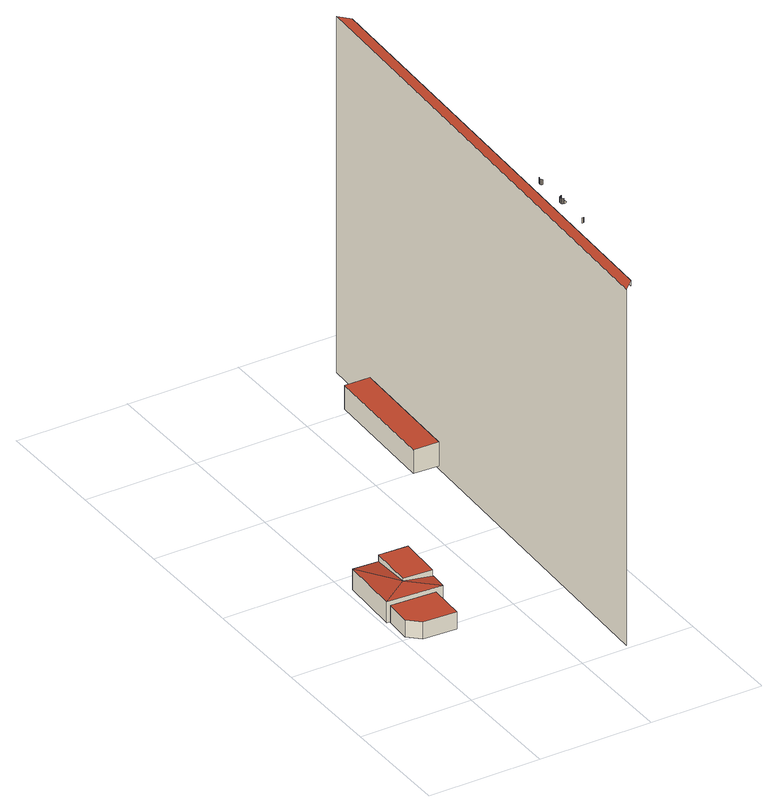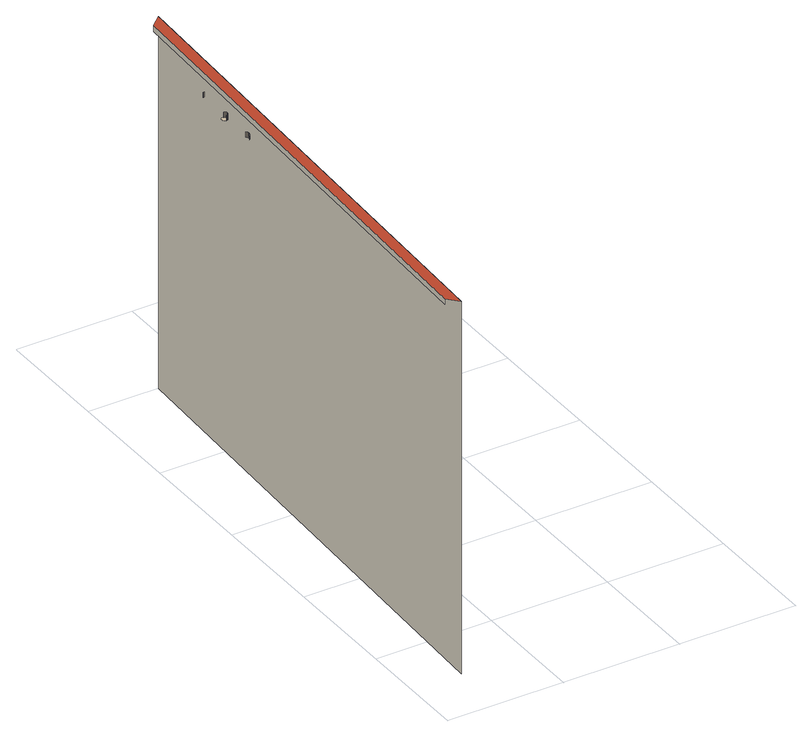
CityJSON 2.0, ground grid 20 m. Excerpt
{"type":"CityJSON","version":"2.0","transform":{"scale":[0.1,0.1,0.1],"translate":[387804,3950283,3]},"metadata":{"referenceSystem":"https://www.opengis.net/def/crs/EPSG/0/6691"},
"CityObjects":{
"building1":{"type":"Building","attributes":{"地区計画":"竹橋地区","class":"9999","usage":"461","measuredHeight":3.2,"storeysAboveGround":9999,"storeysBelowGround":9999,"RiverFloodingRiskAttribute.description":"10","RiverFloodingRiskAttribute.rank":"1","RiverFloodingRiskAttribute.depth":0.34,"RiverFloodingRiskAttribute.adminType":"2","RiverFloodingRiskAttribute.scale":"2","HighTideRiskAttribute.description":"2","HighTideRiskAttribute.rank":"2","HighTideRiskAttribute.depth":0.5,"BuildingDetailAttribute.buildingRoofEdgeArea":-9999,"BuildingDetailAttribute.fireproofStructureType":"1011","BuildingDetailAttribute.urbanPlanType":"21","BuildingDetailAttribute.areaClassificationType":"22","BuildingDetailAttribute.districtsAndZonesType":"10","BuildingDetailAttribute.landUseType":"212","BuildingDetailAttribute.detailedUsage":"0","BuildingDetailAttribute.specifiedBuildingCoverageRate":80,"BuildingDetailAttribute.specifiedFloorAreaRate":900,"BuildingDetailAttribute.surveyYear":"0001","BuildingIDAttribute.prefecture":"13","BuildingIDAttribute.city":"13101"},"geometry":[{"type":"Solid","lod":"2","boundaries":[[[[0,1,2,3,4]],[[5,6,7,8,9]],[[0,5,9,1]],[[3,7,6,4]],[[4,6,5,0]],[[2,8,7,3]],[[1,9,8,2]]]],"semantics":{"surfaces":[{"type":"GroundSurface"},{"type":"RoofSurface"},{"type":"WallSurface"}],"values":[[0,1,2,2,2,2,2]]}}]},
"building2":{"type":"Building","attributes":{"地区計画":"竹橋地区","class":"9999","usage":"461","measuredHeight":5,"storeysAboveGround":9999,"storeysBelowGround":9999,"RiverFloodingRiskAttribute.description":"10","RiverFloodingRiskAttribute.rank":"1","RiverFloodingRiskAttribute.depth":0.28,"RiverFloodingRiskAttribute.adminType":"2","RiverFloodingRiskAttribute.scale":"2","HighTideRiskAttribute.description":"2","HighTideRiskAttribute.rank":"1","HighTideRiskAttribute.depth":0.11,"BuildingDetailAttribute.buildingRoofEdgeArea":-9999,"BuildingDetailAttribute.fireproofStructureType":"1011","BuildingDetailAttribute.urbanPlanType":"21","BuildingDetailAttribute.areaClassificationType":"22","BuildingDetailAttribute.districtsAndZonesType":"10","BuildingDetailAttribute.landUseType":"212","BuildingDetailAttribute.detailedUsage":"0","BuildingDetailAttribute.specifiedBuildingCoverageRate":80,"BuildingDetailAttribute.specifiedFloorAreaRate":900,"BuildingDetailAttribute.surveyYear":"0001","BuildingIDAttribute.prefecture":"13","BuildingIDAttribute.city":"13101"},"geometry":[{"type":"Solid","lod":"2","boundaries":[[[[10,11,12]],[[13,14,15,16,17,18,19]],[[20,21,22,23]],[[24,25,26,27]],[[28,26,29]],[[28,27,26]],[[30,29,26]],[[28,13,10,12,18,27]],[[17,24,27,18]],[[11,19,18,12]],[[21,15,14,29,30,22]],[[25,20,23,26]],[[16,15,21,20,25]],[[10,13,19,11]],[[14,13,28,29]],[[22,30,26,23]],[[24,17,16,25]]]],"semantics":{"surfaces":[{"type":"GroundSurface"},{"type":"RoofSurface"},{"type":"WallSurface"}],"values":[[0,0,1,1,1,1,1,2,2,2,2,2,2,2,2,2,2]]}}]},
"building3":{"type":"Building","attributes":{"延べ面積換算係数":"1","大字・町コード":"6","町・丁目コード":"1","13+区市町村コード+大字・町コード+町・丁目コード":"13101006001","地区計画":"竹橋地区","class":"3002","usage":"403","measuredHeight":63.7,"storeysAboveGround":15,"storeysBelowGround":3,"RiverFloodingRiskAttribute.description":"10","RiverFloodingRiskAttribute.rank":"1","RiverFloodingRiskAttribute.depth":0.06,"RiverFloodingRiskAttribute.adminType":"2","RiverFloodingRiskAttribute.scale":"2","HighTideRiskAttribute.description":"2","HighTideRiskAttribute.rank":"1","HighTideRiskAttribute.depth":0.18,"BuildingDetailAttribute.buildingRoofEdgeArea":2776.63,"BuildingDetailAttribute.fireproofStructureType":"1001","BuildingDetailAttribute.urbanPlanType":"21","BuildingDetailAttribute.areaClassificationType":"22","BuildingDetailAttribute.districtsAndZonesType":"10","BuildingDetailAttribute.landUseType":"212","BuildingDetailAttribute.detailedUsage":"1241","BuildingDetailAttribute.specifiedBuildingCoverageRate":80,"BuildingDetailAttribute.specifiedFloorAreaRate":900,"BuildingDetailAttribute.surveyYear":2021,"BuildingIDAttribute.prefecture":"13","BuildingIDAttribute.city":"13101"},"address":[{"country":"日本","locality":"東京都千代田区大手町一丁目"}],"children":["building3-1"],"geometry":[{"type":"MultiSurface","lod":"2","boundaries":[[[31,32,33,34]],[[33,35,36,34]],[[35,37,38,36]]],"semantics":{"surfaces":[{"type":"WallSurface"},{"type":"RoofSurface"}],"values":[0,1,0]}}]},
"building3-1":{"type":"BuildingInstallation","parents":["building3"],"geometry":[{"type":"MultiSurface","lod":"2","boundaries":[[[39,40,41,42]],[[41,40,43,44]],[[44,43,45,46]],[[47,48,49,50]],[[51,52,48,47]],[[53,54,52,51]],[[50,49,55,56]],[[57,58,54,53]],[[56,55,59,60]],[[61,62,58,57]],[[60,59,63,64]],[[65,66,62,61]],[[67,68,66,65]],[[64,63,69,70]],[[71,72,68,67]],[[70,69,73,74]],[[74,73,75,76]],[[76,75,77,78]],[[79,80,81,82,71,67,65,61,57,53,51,47,50,56,60,64,70,74,76,78,83,84,85,86,87,88,89,90,91,92,93,94,95,96]],[[78,77,97,83]],[[83,97,98,84]],[[99,100,101,102]],[[102,101,103,104]],[[105,106,100,99]],[[104,103,107,108]],[[109,110,106,105]],[[111,112,110,109]],[[108,107,113,114]],[[115,116,112,111]],[[114,113,117,118]],[[118,117,119,120]],[[120,119,121,122]]]}]},
"building4":{"type":"Building","attributes":{"地区計画":"竹橋地区","class":"3003","usage":"461","measuredHeight":4.5,"storeysAboveGround":9999,"storeysBelowGround":9999,"RiverFloodingRiskAttribute.description":"8","RiverFloodingRiskAttribute.rank":"1","RiverFloodingRiskAttribute.depth":0.042,"RiverFloodingRiskAttribute.adminType":"2","RiverFloodingRiskAttribute.scale":"2","BuildingDetailAttribute.buildingRoofEdgeArea":-9999,"BuildingDetailAttribute.fireproofStructureType":"1011","BuildingDetailAttribute.urbanPlanType":"21","BuildingDetailAttribute.areaClassificationType":"22","BuildingDetailAttribute.districtsAndZonesType":"10","BuildingDetailAttribute.landUseType":"212","BuildingDetailAttribute.detailedUsage":"0","BuildingDetailAttribute.specifiedBuildingCoverageRate":80,"BuildingDetailAttribute.specifiedFloorAreaRate":900,"BuildingDetailAttribute.surveyYear":"0001","BuildingIDAttribute.prefecture":"13","BuildingIDAttribute.city":"13101"},"geometry":[{"type":"Solid","lod":"2","boundaries":[[[[123,124,125,126]],[[127,128,129,130]],[[126,125,127,130]],[[123,126,130,129]],[[125,124,128,127]],[[124,123,129,128]]]],"semantics":{"surfaces":[{"type":"GroundSurface"},{"type":"RoofSurface"},{"type":"WallSurface"}],"values":[[0,1,2,2,2,2]]}}]}
},
"vertices":[
[89,185,1],[29,188,1],[9,208,1],[12,255,1],[92,251,1],[89,185,32],[92,251,32],[12,255,32],[9,208,32],[29,188,32],
[6,257,1],[53,284,1],[105,252,1],[6,257,2],[12,365,2],[109,360,2],[105,282,2],[107,282,2],[105,252,2],[53,284,2],[105,282,51],[109,360,51],[57,362,51],[53,284,51],[107,282,39],[105,282,40],[53,284,47],[105,252,39],[6,257,39],[12,365,39],[57,362,39],
[317,904,4],[282,4,4],[282,4,649],[317,904,649],[301,22,649],[334,885,649],[301,22,639],[334,885,639],
[333,215,648],[334,215,648],[334,215,639],[333,215,639],[335,215,648],[335,215,639],[336,215,648],[336,215,639],[335,280,639],[335,280,648],[335,281,648],[335,281,639],[335,279,639],[335,279,648],[336,279,639],[336,279,648],[335,282,648],[335,282,639],[336,278,639],[336,278,648],[335,283,648],[335,283,639],[337,278,639],[337,278,648],[335,284,648],[335,284,639],[337,277,639],[337,277,648],[338,277,639],[338,277,648],[336,285,648],[336,285,639],[339,277,639],[339,277,648],[337,285,648],[337,285,639],[337,286,648],[337,286,639],[338,286,648],[338,286,639],[342,278,639],[342,277,639],[341,277,639],[340,277,639],[339,287,639],[340,287,639],[340,286,639],[341,286,639],[342,286,639],[343,285,639],[344,284,639],[344,283,639],[344,282,639],[344,281,639],[344,280,639],[344,279,639],[343,279,639],[343,278,639],[339,287,648],[340,287,648],[337,343,639],[337,343,648],[337,344,648],[337,344,639],[337,345,648],[337,345,639],[338,342,639],[338,342,648],[337,346,648],[337,346,639],[338,341,639],[338,341,648],[339,341,639],[339,341,648],[337,347,648],[337,347,639],[340,340,639],[340,340,648],[338,348,648],[338,348,639],[338,349,648],[338,349,639],[339,349,648],[339,349,639],
[311,797,12],[303,583,12],[258,585,12],[266,798,12],[258,585,55],[303,583,55],[311,797,55],[266,798,55]
]}
